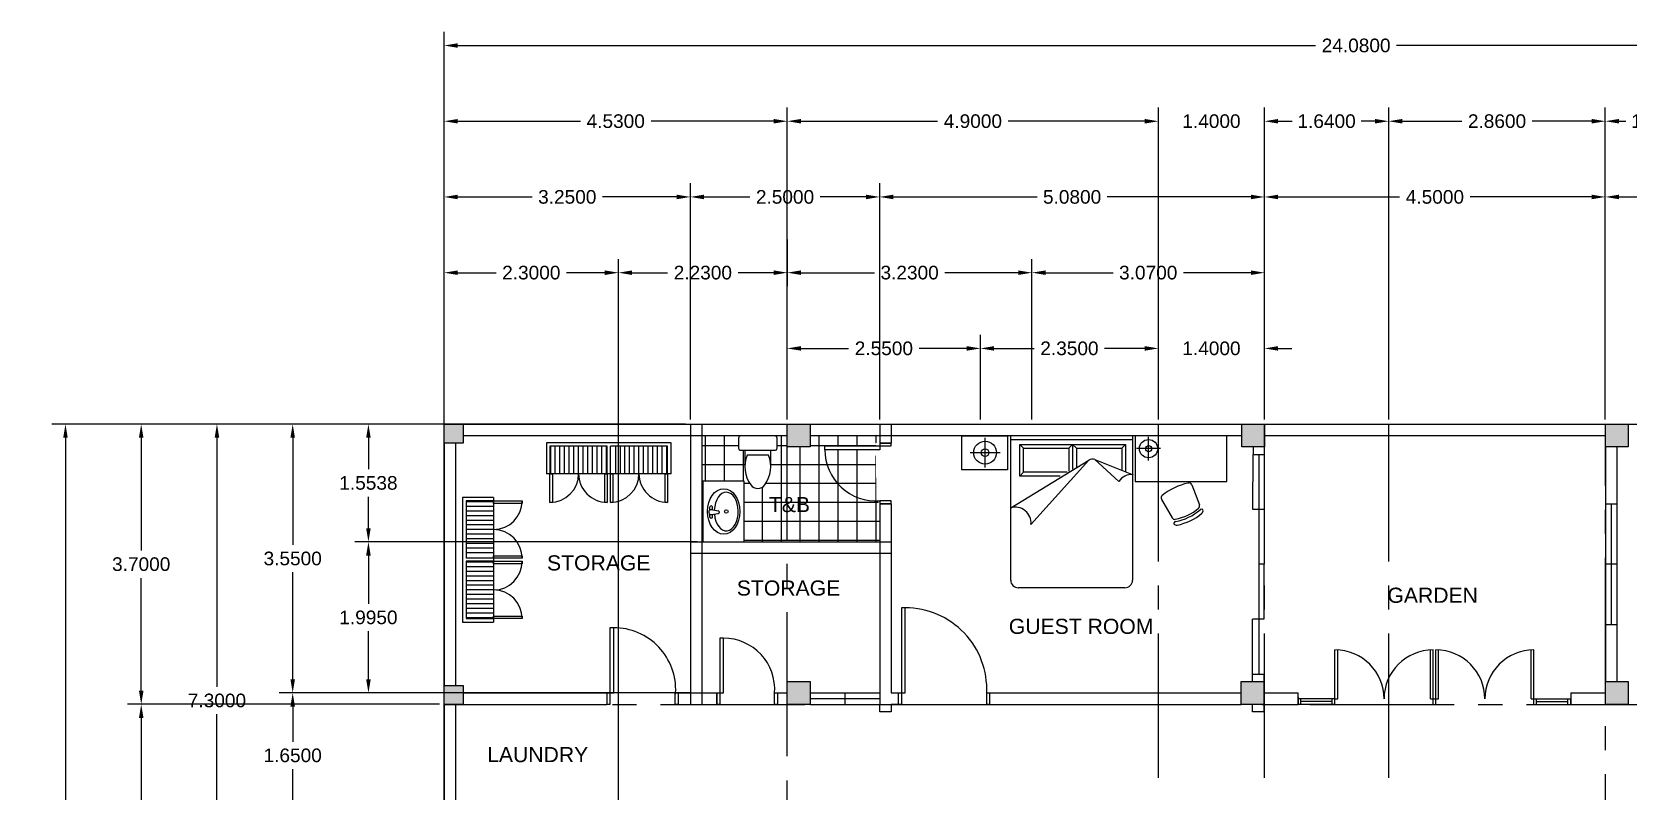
# Model space of a CAD drawing. Header units: inches. Extents: x 994 to 6777, y -637 to 5407.
# Drawn here: x 6705.61 to 6726.68, y -602.29 to -592.27 of the extents above; entities that cross this region are included whole.
import ezdxf

# ---------------------------------------------------------------- set-up
doc = ezdxf.new("R2010")
doc.units = ezdxf.units.IN
doc.header["$MEASUREMENT"] = 0
doc.set_wipeout_variables(frame=1)
doc.linetypes.add('CENTER2', pattern=[28.575, 19.05, -3.175, 3.175, -3.175])
doc.styles.get("Standard").update_dxf_attribs({"font": 'arial.ttf'})
doc.dimstyles.get("Standard").update_dxf_attribs({"dimtxt": 0.18, "dimasz": 0.18, "dimexe": 0.18, "dimexo": 0.0625, "dimgap": 0.09, "dimtad": 0, "dimtih": 1, "dimtoh": 1, "dimdec": 4, "dimzin": 0, "dimdsep": 46, "dimtxsty": 'Standard', "dimcen": 0.09, "dimadec": 0, "dimazin": 0, "dimtfac": 1, "dimtdec": 4, "dimtofl": 0, "dimtmove": 0, "dimatfit": 3, "dimfxl": 1, "dimtolj": 1, "dimtzin": 0, "dimarcsym": 0})

# ---------------------------------------------------------------- blocks, each defined once
blk = doc.blocks.new('*U659')
blk.add_wipeout([(0, 0.2), (0.761, 0.195), (0.934, -0.049), (0, -0.048)])
for points in [[(0.038, 0.15), (0.088, 0.15), (0.088, 0.875), (0.038, 0.875)], [(0, 0.15), (0.038, 0.15), (0.038, 0), (0, 0)], [(0.762, 0.15), (0.8, 0.15), (0.8, 0), (0.762, 0)]]:
    blk.add_lwpolyline(points, close=True)
blk = doc.blocks.new('*U663')
blk.add_wipeout([(0, 0.2), (-0.761, 0.195), (-0.934, -0.049), (0, -0.048)])
for points in [[(-0.038, 0.15), (-0.088, 0.15), (-0.088, 0.875), (-0.038, 0.875)], [(-0.762, 0.15), (-0.8, 0.15), (-0.8, 0), (-0.762, 0)], [(0, 0.15), (-0.038, 0.15), (-0.038, 0), (0, 0)]]:
    blk.add_lwpolyline(points, close=True)
blk = doc.blocks.new('*U658')
blk.add_wipeout([(0, 0.2), (0.899, 0.195), (0.934, -0.049), (0, -0.048)])
for points in [[(0.038, 0.15), (0.088, 0.15), (0.088, 1.012), (0.038, 1.012)], [(0, 0.15), (0.038, 0.15), (0.038, 0), (0, 0)], [(0.9, 0.15), (0.938, 0.15), (0.938, 0), (0.9, 0)]]:
    blk.add_lwpolyline(points, close=True)
blk = doc.blocks.new('*U662')
blk.add_wipeout([(0, 0.2), (1.161, 0.195), (0.934, -0.049), (0, -0.048)])
for points in [[(0.038, 0.15), (0.088, 0.15), (0.088, 1.275), (0.038, 1.275)], [(0, 0.15), (0.038, 0.15), (0.038, 0), (0, 0)], [(1.162, 0.15), (1.2, 0.15), (1.2, 0), (1.162, 0)]]:
    blk.add_lwpolyline(points, close=True)
blk = doc.blocks.new('cupboard019')
for p, q in [((18427, 12695), (17829, 12695)), ((17829, 12695), (17829, 10287)), ((18427, 12695), (18427, 10287)), ((18427, 12627), (17898, 12627)), ((17898, 12627), (17898, 11521)), ((18427, 12611), (17898, 12611)), ((18427, 12521), (17898, 12521)), ((18427, 12432), (17898, 12432)), ((18427, 12342), (17898, 12342)), ((18427, 12627), (18980, 12627)), ((18427, 12579), (18427, 12627)), ((18980, 12579), (18427, 12579)), ((18980, 12627), (18980, 12579)), ((18427, 12252), (17898, 12252)), ((18427, 12163), (17898, 12163)), ((18427, 12073), (17898, 12073)), ((18427, 11983), (17898, 11983)), ((18427, 11894), (17898, 11894)), ((18427, 11804), (17898, 11804)), ((18427, 11714), (17898, 11714)), ((18427, 11625), (17898, 11625)), ((18427, 11521), (17898, 11521)), ((18427, 11461), (17898, 11461)), ((17898, 11461), (17898, 10355)), ((18427, 11445), (17898, 11445)), ((18427, 11569), (18980, 11569)), ((18427, 11521), (18427, 11569)), ((18980, 11521), (18427, 11521)), ((18427, 11461), (18980, 11461)), ((18427, 11413), (18427, 11461)), ((18980, 11413), (18427, 11413)), ((18980, 11569), (18980, 11521)), ((18980, 11461), (18980, 11413)), ((18427, 11356), (17898, 11356)), ((18427, 11266), (17898, 11266)), ((18427, 11176), (17898, 11176)), ((18427, 11087), (17898, 11087)), ((18427, 10997), (17898, 10997)), ((18427, 10907), (17898, 10907)), ((18427, 10818), (17898, 10818)), ((18427, 10728), (17898, 10728)), ((18427, 10638), (17898, 10638)), ((18427, 10549), (17898, 10549)), ((17829, 10287), (18427, 10287)), ((18427, 10459), (17898, 10459)), ((18427, 10369), (17898, 10369)), ((17898, 10355), (18427, 10355)), ((18427, 10403), (18980, 10403)), ((18427, 10355), (18427, 10403)), ((18980, 10355), (18427, 10355)), ((18980, 10403), (18980, 10355))]:
    blk.add_line(p, q)
for centre, start, end in [((18427, 12627), 270, 0), ((18427, 11521), 0, 90), ((18427, 11461), 270, 0), ((18427, 10355), 0, 90)]:
    blk.add_arc(centre, 553, start, end)
blk = doc.blocks.new('*U664')
for p, q in [((-475, 117), (-475, 313)), ((-135, 117), (-135, 313)), ((-445, 178), (-165, 178))]:
    blk.add_line(p, q)
blk.add_lwpolyline([(-525, 117), (-85, 117, -0.198912), (-64, 109, -0.198912), (-55, 87), (-55, -53, -0.198912), (-64, -74, -0.198912), (-85, -83), (-525, -83, -0.198912), (-546, -74, -0.198912), (-555, -53), (-555, 87, -0.198912), (-546, 109, -0.198912)], format="xyb", close=True)
for centre, radius, start, end in [((-78, 330), 398, 143.3619, 202.5495), ((-305, 507), 110, 33.4509, 146.5491), ((-532, 330), 398, 337.4505, 36.6381)]:
    blk.add_arc(centre, radius, start, end)
blk = doc.blocks.new('洗面盆')
for p, q in [((-69, 219), (-32, 219)), ((18, 219), (54, 219)), ((-69, 180), (-36, 180)), ((-39, 199), (-25, 106)), ((25, 199), (11, 109)), ((22, 180), (54, 180))]:
    blk.add_line(p, q)
blk.add_circle((0, 0), 23.2)
for centre, radius, start, end in [((-69, 200), 19.5, 90, 270), ((-7, 199), 32.1, 342.1454, 197.5932), ((54, 200), 19.5, 270, 90), ((-7, 109), 17.8, 188.7966, 0)]:
    blk.add_arc(centre, radius, start, end)
blk.add_ellipse((1, 34), major_axis=(-300, 0), ratio=0.715134)
blk.add_ellipse((0, 0), major_axis=(-255, 0), ratio=0.622378, start_param=4.841075, end_param=10.922958)
blk = doc.blocks.new('洗面台')
blk.add_line((-400, -20), (400, -20))
blk.add_lwpolyline([(-400, -560), (400, -560), (400, 0), (-400, 0)], close=True)
blk.add_blockref('洗面盆', (0, -324))
blk = doc.blocks.new('A$C2B3A1B64')
for p, q in [((675, 1), (675, 1000)), ((725, 100), (725, 999)), ((2425, 100), (2425, 999)), ((2475, 1), (2475, 1000)), ((2525, 1), (2525, 1000)), ((2575, 100), (2575, 999)), ((4275, 100), (4275, 999)), ((4325, 1), (4325, 1000)), ((0, 0), (0, 100)), ((675, 100), (0, 100)), ((674, 0), (0, 0)), ((50, 0), (50, 100)), ((625, 50), (50, 50)), ((625, 0), (625, 100)), ((675, 100), (725, 100)), ((2425, 100), (2475, 100)), ((2475, 100), (2525, 100)), ((2476, 0), (2524, 0)), ((2525, 100), (2575, 100)), ((4275, 100), (4325, 100)), ((4325, 100), (5000, 100)), ((4326, 0), (5000, 0)), ((4375, 0), (4375, 100)), ((4375, 50), (4950, 50)), ((4950, 0), (4950, 100)), ((5000, 0), (5000, 100))]:
    blk.add_line(p, q)
for centre, radius, start, end in [((675, 100), 900, 0, 90), ((2475, 100), 900, 90, 180), ((2525, 100), 900, 0, 90), ((4325, 100), 900, 90, 180), ((674, 1), 0.9, 270, 0), ((2476, 1), 0.9, 180, 270), ((2524, 1), 0.9, 270, 0), ((4326, 1), 0.9, 180, 270)]:
    blk.add_arc(centre, radius, start, end)
blk = doc.blocks.new('A$C44EF7260')
for p, q in [((0, 1.998), (0.6, 1.998)), ((0, 1.548), (0, 1.998)), ((0.304, 1.579), (0.304, 1.971)), ((0.6, 1.998), (0.6, 1.548)), ((0.64, 2), (2.24, 2)), ((0.64, 0.1), (0.64, 2)), ((0.64, 1.95), (2.24, 1.95)), ((2.24, 2), (2.24, 0.1)), ((3.476, 1.998), (2.276, 1.998)), ((2.276, 1.998), (2.276, 1.398)), ((2.45, 1.671), (2.45, 1.985)), ((3.476, 1.398), (3.476, 1.998)), ((0.106, 1.775), (0.503, 1.775)), ((0.759, 1.884), (2.147, 1.884)), ((0.759, 1.884), (0.809, 1.834)), ((0.759, 1.467), (0.759, 1.884)), ((0.809, 1.834), (1.403, 1.834)), ((0.809, 1.517), (0.809, 1.834)), ((1.403, 1.834), (1.453, 1.884)), ((1.403, 1.834), (1.403, 1.53)), ((1.453, 1.884), (1.503, 1.834)), ((1.453, 1.884), (1.453, 1.558)), ((1.503, 1.834), (1.503, 1.586)), ((1.503, 1.834), (2.097, 1.834)), ((1.746, 1.684), (2.246, 1.486)), ((1.746, 1.684), (2.06, 1.397)), ((2.097, 1.834), (2.147, 1.884)), ((2.097, 1.834), (2.097, 1.535)), ((2.147, 1.884), (2.147, 1.519)), ((2.609, 1.828), (2.291, 1.828)), ((0.6, 1.548), (0, 1.548)), ((0.64, 1.05), (1.666, 1.676)), ((0.809, 1.517), (0.759, 1.467)), ((1.29, 1.467), (0.759, 1.467)), ((1.38, 1.517), (0.809, 1.517)), ((0.906, 0.833), (1.666, 1.676)), ((2.276, 1.398), (3.476, 1.398)), ((3.017, 1.352), (3.118, 1.091)), ((2.619, 1.162), (2.759, 0.919)), ((0.907, 0.845), (0.919, 0.845)), ((2.14, 0), (0.74, 0))]:
    blk.add_line(p, q)
for centre, radius in [((0.304, 1.775), 0.15), ((2.45, 1.828), 0.12), ((0.304, 1.775), 0.05), ((2.45, 1.828), 0.04)]:
    blk.add_circle(centre, radius)
for centre, radius, start, end in [((1.715, 1.589), 0.1, 71.7215, 119.0799), ((2.226, 1.289), 0.198, 84.1725, 146.9889), ((3.157, 0.547), 0.85, 102.6739, 128.3957), ((2.979, 1.337), 0.04, 21.3259, 102.6739), ((0.7, 0.852), 0.207, 354.6422, 106.9775), ((2.654, 1.182), 0.04, 128.3957, 209.9042), ((3.081, 1.077), 0.04, 310.4324, 21.3259), ((2.794, 0.939), 0.04, 209.9042, 280.7977), ((2.792, 0.847), 0.01, 161.0215, 210.5365), ((2.811, 0.841), 0.03, 100.6958, 161.0215), ((2.818, 0.862), 0.04, 210.5365, 281.5789), ((2.677, 1.551), 0.663, 280.7977, 310.4324), ((2.677, 1.551), 0.693, 280.6958, 310.5343), ((2.677, 1.551), 0.743, 281.5789, 309.6512), ((3.147, 1.002), 0.03, 70.2086, 130.5343), ((3.126, 1.01), 0.04, 309.6512, 20.6936), ((3.154, 1.02), 0.01, 20.6936, 70.2086), ((0.74, 0.1), 0.1, 180, 270), ((2.14, 0.1), 0.1, 270, 0)]:
    blk.add_arc(centre, radius, start, end)
blk = doc.blocks.new('*D679')
at = {"color": 0, "lineweight": -2, "transparency": 16777216}
for p, q in [((6714.241, -597.445), (6709.873, -597.445)), ((6710.053, -597.625), (6710.053, -598.04)), ((6710.053, -598.819), (6710.053, -598.404)), ((6714.391, -598.999), (6709.873, -598.999))]:
    blk.add_line(p, q, dxfattribs=at)
at = {"color": 0, "transparency": 16777216}
for points in [[(6710.023, -597.625), (6710.083, -597.625), (6710.053, -597.445)], [(6710.023, -598.819), (6710.083, -598.819), (6710.053, -598.999)]]:
    blk.add_solid(points, dxfattribs=at)
at = {"layer": 'Defpoints', "color": 0, "transparency": 16777216}
for p in [(6710.053, -597.445), (6714.303, -597.445), (6714.453, -598.999)]:
    blk.add_point(p, dxfattribs=at)
at = {"color": 0, "transparency": 16777216, "insert": (6710.053, -598.222), "char_height": 0.18, "attachment_point": 5}
blk.add_mtext('\\A1;1.5538', dxfattribs=at)
blk = doc.blocks.new('*D680')
at = {"color": 0, "lineweight": -2, "transparency": 16777216}
for p, q in [((6714.391, -599), (6709.873, -599)), ((6710.053, -599.18), (6710.053, -599.816)), ((6710.053, -600.815), (6710.053, -600.18)), ((6714.241, -600.995), (6709.873, -600.995))]:
    blk.add_line(p, q, dxfattribs=at)
at = {"color": 0, "transparency": 16777216}
for points in [[(6710.023, -599.18), (6710.083, -599.18), (6710.053, -599)], [(6710.023, -600.815), (6710.083, -600.815), (6710.053, -600.995)]]:
    blk.add_solid(points, dxfattribs=at)
at = {"layer": 'Defpoints', "color": 0, "transparency": 16777216}
for p in [(6710.053, -599), (6714.453, -599), (6714.303, -600.995)]:
    blk.add_point(p, dxfattribs=at)
at = {"color": 0, "transparency": 16777216, "insert": (6710.053, -599.998), "char_height": 0.18, "attachment_point": 5}
blk.add_mtext('\\A1;1.9950', dxfattribs=at)
blk = doc.blocks.new('*D681')
at = {"color": 0, "lineweight": -2, "transparency": 16777216}
for p, q in [((6711.241, -597.445), (6708.873, -597.445)), ((6709.053, -597.625), (6709.053, -599.038)), ((6709.053, -600.815), (6709.053, -599.402)), ((6711.241, -600.995), (6708.873, -600.995))]:
    blk.add_line(p, q, dxfattribs=at)
at = {"color": 0, "transparency": 16777216}
for points in [[(6709.023, -597.625), (6709.083, -597.625), (6709.053, -597.445)], [(6709.023, -600.815), (6709.083, -600.815), (6709.053, -600.995)]]:
    blk.add_solid(points, dxfattribs=at)
at = {"layer": 'Defpoints', "color": 0, "transparency": 16777216}
for p in [(6709.053, -597.445), (6711.303, -597.445), (6711.303, -600.995)]:
    blk.add_point(p, dxfattribs=at)
at = {"color": 0, "transparency": 16777216, "insert": (6709.053, -599.22), "char_height": 0.18, "attachment_point": 5}
blk.add_mtext('\\A1;3.5500', dxfattribs=at)
blk = doc.blocks.new('*D682')
at = {"color": 0, "lineweight": -2, "transparency": 16777216}
for p, q in [((6711.141, -600.995), (6708.873, -600.995)), ((6709.053, -601.175), (6709.053, -601.639)), ((6709.053, -602.465), (6709.053, -602.002)), ((6711.141, -602.645), (6708.873, -602.645))]:
    blk.add_line(p, q, dxfattribs=at)
at = {"color": 0, "transparency": 16777216}
for points in [[(6709.023, -601.175), (6709.083, -601.175), (6709.053, -600.995)], [(6709.023, -602.465), (6709.083, -602.465), (6709.053, -602.645)]]:
    blk.add_solid(points, dxfattribs=at)
at = {"layer": 'Defpoints', "color": 0, "transparency": 16777216}
for p in [(6709.053, -600.995), (6711.203, -600.995), (6711.203, -602.645)]:
    blk.add_point(p, dxfattribs=at)
at = {"color": 0, "transparency": 16777216, "insert": (6709.053, -601.82), "char_height": 0.18, "attachment_point": 5}
blk.add_mtext('\\A1;1.6500', dxfattribs=at)
blk = doc.blocks.new('*D687')
at = {"color": 0, "lineweight": -2, "transparency": 16777216}
for p, q in [((6710.991, -597.445), (6707.873, -597.445)), ((6708.053, -597.625), (6708.053, -600.913)), ((6708.053, -604.565), (6708.053, -601.277)), ((6710.991, -604.745), (6707.873, -604.745))]:
    blk.add_line(p, q, dxfattribs=at)
at = {"color": 0, "transparency": 16777216}
for points in [[(6708.023, -597.625), (6708.083, -597.625), (6708.053, -597.445)], [(6708.023, -604.565), (6708.083, -604.565), (6708.053, -604.745)]]:
    blk.add_solid(points, dxfattribs=at)
at = {"layer": 'Defpoints', "color": 0, "transparency": 16777216}
for p in [(6708.053, -597.445), (6711.053, -597.445), (6711.053, -604.745)]:
    blk.add_point(p, dxfattribs=at)
at = {"color": 0, "transparency": 16777216, "insert": (6708.053, -601.095), "char_height": 0.18, "attachment_point": 5}
blk.add_mtext('\\A1;7.3000', dxfattribs=at)
blk = doc.blocks.new('*D689')
at = {"color": 0, "lineweight": -2, "transparency": 16777216}
for p, q in [((6710.991, -597.445), (6706.873, -597.445)), ((6707.053, -597.625), (6707.053, -599.113)), ((6707.053, -600.965), (6707.053, -599.477)), ((6710.991, -601.145), (6706.873, -601.145))]:
    blk.add_line(p, q, dxfattribs=at)
at = {"color": 0, "transparency": 16777216}
for points in [[(6707.023, -597.625), (6707.083, -597.625), (6707.053, -597.445)], [(6707.023, -600.965), (6707.083, -600.965), (6707.053, -601.145)]]:
    blk.add_solid(points, dxfattribs=at)
at = {"layer": 'Defpoints', "color": 0, "transparency": 16777216}
for p in [(6711.053, -597.445), (6707.053, -601.145), (6711.053, -601.145)]:
    blk.add_point(p, dxfattribs=at)
at = {"color": 0, "transparency": 16777216, "insert": (6707.053, -599.295), "char_height": 0.18, "attachment_point": 5}
blk.add_mtext('\\A1;3.7000', dxfattribs=at)
blk = doc.blocks.new('*D690')
at = {"color": 0, "lineweight": -2, "transparency": 16777216}
for p, q in [((6710.991, -601.145), (6706.873, -601.145)), ((6707.053, -601.325), (6707.053, -602.688)), ((6707.053, -604.415), (6707.053, -603.052)), ((6710.991, -604.595), (6706.873, -604.595))]:
    blk.add_line(p, q, dxfattribs=at)
at = {"color": 0, "transparency": 16777216}
for points in [[(6707.023, -601.325), (6707.083, -601.325), (6707.053, -601.145)], [(6707.023, -604.415), (6707.083, -604.415), (6707.053, -604.595)]]:
    blk.add_solid(points, dxfattribs=at)
at = {"layer": 'Defpoints', "color": 0, "transparency": 16777216}
for p in [(6707.053, -601.145), (6711.053, -601.145), (6711.053, -604.595)]:
    blk.add_point(p, dxfattribs=at)
at = {"color": 0, "transparency": 16777216, "insert": (6707.053, -602.87), "char_height": 0.18, "attachment_point": 5}
blk.add_mtext('\\A1;3.4500', dxfattribs=at)
blk = doc.blocks.new('*D694')
at = {"color": 0, "lineweight": -2, "transparency": 16777216}
for p, q in [((6710.991, -597.445), (6705.873, -597.445)), ((6706.053, -597.625), (6706.053, -604.814)), ((6706.053, -612.365), (6706.053, -605.177)), ((6710.991, -612.545), (6705.873, -612.545))]:
    blk.add_line(p, q, dxfattribs=at)
at = {"color": 0, "transparency": 16777216}
for points in [[(6706.023, -597.625), (6706.083, -597.625), (6706.053, -597.445)], [(6706.023, -612.365), (6706.083, -612.365), (6706.053, -612.545)]]:
    blk.add_solid(points, dxfattribs=at)
at = {"layer": 'Defpoints', "color": 0, "transparency": 16777216}
for p in [(6711.053, -597.445), (6706.053, -612.545), (6711.053, -612.545)]:
    blk.add_point(p, dxfattribs=at)
at = {"color": 0, "transparency": 16777216, "insert": (6706.053, -604.995), "char_height": 0.18, "attachment_point": 5}
blk.add_mtext('\\A1;15.1000', dxfattribs=at)
blk = doc.blocks.new('*D695')
at = {"color": 0, "lineweight": -2, "transparency": 16777216}
for p, q in [((6711.053, -602.583), (6711.053, -595.265)), ((6713.353, -602.583), (6713.353, -595.265)), ((6711.233, -595.445), (6711.738, -595.445)), ((6713.173, -595.445), (6712.668, -595.445))]:
    blk.add_line(p, q, dxfattribs=at)
at = {"color": 0, "transparency": 16777216}
for points in [[(6711.233, -595.415), (6711.233, -595.475), (6711.053, -595.445)], [(6713.173, -595.415), (6713.173, -595.475), (6713.353, -595.445)]]:
    blk.add_solid(points, dxfattribs=at)
at = {"layer": 'Defpoints', "color": 0, "transparency": 16777216}
for p in [(6713.353, -595.445), (6711.053, -602.645), (6713.353, -602.645)]:
    blk.add_point(p, dxfattribs=at)
at = {"color": 0, "transparency": 16777216, "insert": (6712.203, -595.445), "char_height": 0.18, "attachment_point": 5}
blk.add_mtext('\\A1;2.3000', dxfattribs=at)
blk = doc.blocks.new('*D696')
at = {"color": 0, "lineweight": -2, "transparency": 16777216}
for p, q in [((6715.583, -595.008), (6715.583, -595.625)), ((6713.353, -595.383), (6713.353, -595.265)), ((6713.533, -595.445), (6714.003, -595.445)), ((6715.403, -595.445), (6714.933, -595.445))]:
    blk.add_line(p, q, dxfattribs=at)
at = {"color": 0, "transparency": 16777216}
for points in [[(6713.533, -595.415), (6713.533, -595.475), (6713.353, -595.445)], [(6715.403, -595.415), (6715.403, -595.475), (6715.583, -595.445)]]:
    blk.add_solid(points, dxfattribs=at)
at = {"layer": 'Defpoints', "color": 0, "transparency": 16777216}
for p in [(6715.583, -594.945), (6713.353, -595.445), (6715.583, -595.445)]:
    blk.add_point(p, dxfattribs=at)
at = {"color": 0, "transparency": 16777216, "insert": (6714.468, -595.445), "char_height": 0.18, "attachment_point": 5}
blk.add_mtext('\\A1;2.2300', dxfattribs=at)
blk = doc.blocks.new('*D697')
at = {"color": 0, "lineweight": -2, "transparency": 16777216}
for p, q in [((6715.583, -597.383), (6715.583, -596.265)), ((6718.133, -597.383), (6718.133, -596.265)), ((6715.763, -596.445), (6716.393, -596.445)), ((6717.953, -596.445), (6717.323, -596.445))]:
    blk.add_line(p, q, dxfattribs=at)
at = {"color": 0, "transparency": 16777216}
for points in [[(6715.763, -596.415), (6715.763, -596.475), (6715.583, -596.445)], [(6717.953, -596.415), (6717.953, -596.475), (6718.133, -596.445)]]:
    blk.add_solid(points, dxfattribs=at)
at = {"layer": 'Defpoints', "color": 0, "transparency": 16777216}
for p in [(6718.133, -596.445), (6715.583, -597.445), (6718.133, -597.445)]:
    blk.add_point(p, dxfattribs=at)
at = {"color": 0, "transparency": 16777216, "insert": (6716.858, -596.445), "char_height": 0.18, "attachment_point": 5}
blk.add_mtext('\\A1;2.5500', dxfattribs=at)
blk = doc.blocks.new('*D698')
at = {"color": 0, "lineweight": -2, "transparency": 16777216}
for p, q in [((6718.133, -596.383), (6718.133, -596.265)), ((6720.483, -596.383), (6720.483, -596.265)), ((6718.313, -596.445), (6718.843, -596.445)), ((6720.303, -596.445), (6719.773, -596.445))]:
    blk.add_line(p, q, dxfattribs=at)
at = {"color": 0, "transparency": 16777216}
for points in [[(6718.313, -596.415), (6718.313, -596.475), (6718.133, -596.445)], [(6720.303, -596.415), (6720.303, -596.475), (6720.483, -596.445)]]:
    blk.add_solid(points, dxfattribs=at)
at = {"layer": 'Defpoints', "color": 0, "transparency": 16777216}
for p in [(6718.133, -596.445), (6720.483, -596.445), (6720.483, -596.445)]:
    blk.add_point(p, dxfattribs=at)
at = {"color": 0, "transparency": 16777216, "insert": (6719.308, -596.445), "char_height": 0.18, "attachment_point": 5}
blk.add_mtext('\\A1;2.3500', dxfattribs=at)
blk = doc.blocks.new('*D699')
at = {"color": 0, "lineweight": -2, "transparency": 16777216}
for p, q in [((6720.483, -596.383), (6720.483, -596.265)), ((6721.883, -596.383), (6721.883, -596.265)), ((6720.303, -596.445), (6720.123, -596.445)), ((6722.063, -596.445), (6722.243, -596.445))]:
    blk.add_line(p, q, dxfattribs=at)
at = {"color": 0, "transparency": 16777216}
for points in [[(6720.303, -596.415), (6720.303, -596.475), (6720.483, -596.445)], [(6722.063, -596.415), (6722.063, -596.475), (6721.883, -596.445)]]:
    blk.add_solid(points, dxfattribs=at)
at = {"layer": 'Defpoints', "color": 0, "transparency": 16777216}
for p in [(6720.483, -596.445), (6721.883, -596.445), (6721.883, -596.445)]:
    blk.add_point(p, dxfattribs=at)
at = {"color": 0, "transparency": 16777216, "insert": (6721.183, -596.445), "char_height": 0.18, "attachment_point": 5}
blk.add_mtext('\\A1;1.4000', dxfattribs=at)
blk = doc.blocks.new('*D700')
at = {"color": 0, "lineweight": -2, "transparency": 16777216}
for p, q in [((6711.053, -597.383), (6711.053, -594.265)), ((6711.233, -594.445), (6712.215, -594.445)), ((6714.123, -594.445), (6713.142, -594.445)), ((6714.303, -597.383), (6714.303, -594.265))]:
    blk.add_line(p, q, dxfattribs=at)
at = {"color": 0, "transparency": 16777216}
for points in [[(6711.233, -594.415), (6711.233, -594.475), (6711.053, -594.445)], [(6714.123, -594.415), (6714.123, -594.475), (6714.303, -594.445)]]:
    blk.add_solid(points, dxfattribs=at)
at = {"layer": 'Defpoints', "color": 0, "transparency": 16777216}
for p in [(6714.303, -594.445), (6711.053, -597.445), (6714.303, -597.445)]:
    blk.add_point(p, dxfattribs=at)
at = {"color": 0, "transparency": 16777216, "insert": (6712.678, -594.445), "char_height": 0.18, "attachment_point": 5}
blk.add_mtext('\\A1;3.2500', dxfattribs=at)
blk = doc.blocks.new('*D701')
at = {"color": 0, "lineweight": -2, "transparency": 16777216}
for p, q in [((6714.303, -597.383), (6714.303, -594.265)), ((6714.483, -594.445), (6715.088, -594.445)), ((6716.623, -594.445), (6716.018, -594.445)), ((6716.803, -597.383), (6716.803, -594.265))]:
    blk.add_line(p, q, dxfattribs=at)
at = {"color": 0, "transparency": 16777216}
for points in [[(6714.483, -594.415), (6714.483, -594.475), (6714.303, -594.445)], [(6716.623, -594.415), (6716.623, -594.475), (6716.803, -594.445)]]:
    blk.add_solid(points, dxfattribs=at)
at = {"layer": 'Defpoints', "color": 0, "transparency": 16777216}
for p in [(6716.803, -594.445), (6714.303, -597.445), (6716.803, -597.445)]:
    blk.add_point(p, dxfattribs=at)
at = {"color": 0, "transparency": 16777216, "insert": (6715.553, -594.445), "char_height": 0.18, "attachment_point": 5}
blk.add_mtext('\\A1;2.5000', dxfattribs=at)
blk = doc.blocks.new('*D702')
at = {"color": 0, "lineweight": -2, "transparency": 16777216}
for p, q in [((6716.803, -597.383), (6716.803, -594.265)), ((6716.983, -594.445), (6718.88, -594.445)), ((6721.703, -594.445), (6719.807, -594.445)), ((6721.883, -597.383), (6721.883, -594.265))]:
    blk.add_line(p, q, dxfattribs=at)
at = {"color": 0, "transparency": 16777216}
for points in [[(6716.983, -594.415), (6716.983, -594.475), (6716.803, -594.445)], [(6721.703, -594.415), (6721.703, -594.475), (6721.883, -594.445)]]:
    blk.add_solid(points, dxfattribs=at)
at = {"layer": 'Defpoints', "color": 0, "transparency": 16777216}
for p in [(6721.883, -594.445), (6716.803, -597.445), (6721.883, -597.445)]:
    blk.add_point(p, dxfattribs=at)
at = {"color": 0, "transparency": 16777216, "insert": (6719.343, -594.445), "char_height": 0.18, "attachment_point": 5}
blk.add_mtext('\\A1;5.0800', dxfattribs=at)
blk = doc.blocks.new('*D703')
at = {"color": 0, "lineweight": -2, "transparency": 16777216}
for p, q in [((6721.883, -597.383), (6721.883, -594.265)), ((6722.063, -594.445), (6723.666, -594.445)), ((6726.203, -594.445), (6724.6, -594.445)), ((6726.383, -597.383), (6726.383, -594.265))]:
    blk.add_line(p, q, dxfattribs=at)
at = {"color": 0, "transparency": 16777216}
for points in [[(6722.063, -594.415), (6722.063, -594.475), (6721.883, -594.445)], [(6726.203, -594.415), (6726.203, -594.475), (6726.383, -594.445)]]:
    blk.add_solid(points, dxfattribs=at)
at = {"layer": 'Defpoints', "color": 0, "transparency": 16777216}
for p in [(6726.383, -594.445), (6721.883, -597.445), (6726.383, -597.445)]:
    blk.add_point(p, dxfattribs=at)
at = {"color": 0, "transparency": 16777216, "insert": (6724.133, -594.445), "char_height": 0.18, "attachment_point": 5}
blk.add_mtext('\\A1;4.5000', dxfattribs=at)
blk = doc.blocks.new('*D704')
at = {"color": 0, "lineweight": -2, "transparency": 16777216}
for p, q in [((6726.383, -597.383), (6726.383, -594.265)), ((6726.563, -594.445), (6728.216, -594.445)), ((6730.803, -594.445), (6729.15, -594.445)), ((6730.983, -597.383), (6730.983, -594.265))]:
    blk.add_line(p, q, dxfattribs=at)
at = {"color": 0, "transparency": 16777216}
for points in [[(6726.563, -594.415), (6726.563, -594.475), (6726.383, -594.445)], [(6730.803, -594.415), (6730.803, -594.475), (6730.983, -594.445)]]:
    blk.add_solid(points, dxfattribs=at)
at = {"layer": 'Defpoints', "color": 0, "transparency": 16777216}
for p in [(6730.983, -594.445), (6726.383, -597.445), (6730.983, -597.445)]:
    blk.add_point(p, dxfattribs=at)
at = {"color": 0, "transparency": 16777216, "insert": (6728.683, -594.445), "char_height": 0.18, "attachment_point": 5}
blk.add_mtext('\\A1;4.6000', dxfattribs=at)
blk = doc.blocks.new('*D706')
at = {"color": 0, "lineweight": -2, "transparency": 16777216}
for p, q in [((6711.053, -597.383), (6711.053, -593.265)), ((6715.583, -597.383), (6715.583, -593.265)), ((6711.233, -593.445), (6712.851, -593.445)), ((6715.403, -593.445), (6713.785, -593.445))]:
    blk.add_line(p, q, dxfattribs=at)
at = {"color": 0, "transparency": 16777216}
for points in [[(6711.233, -593.415), (6711.233, -593.475), (6711.053, -593.445)], [(6715.403, -593.415), (6715.403, -593.475), (6715.583, -593.445)]]:
    blk.add_solid(points, dxfattribs=at)
at = {"layer": 'Defpoints', "color": 0, "transparency": 16777216}
for p in [(6715.583, -593.445), (6711.053, -597.445), (6715.583, -597.445)]:
    blk.add_point(p, dxfattribs=at)
at = {"color": 0, "transparency": 16777216, "insert": (6713.318, -593.445), "char_height": 0.18, "attachment_point": 5}
blk.add_mtext('\\A1;4.5300', dxfattribs=at)
blk = doc.blocks.new('*D707')
at = {"color": 0, "lineweight": -2, "transparency": 16777216}
for p, q in [((6715.583, -597.383), (6715.583, -593.265)), ((6720.483, -597.383), (6720.483, -593.265)), ((6715.763, -593.445), (6717.566, -593.445)), ((6720.303, -593.445), (6718.5, -593.445))]:
    blk.add_line(p, q, dxfattribs=at)
at = {"color": 0, "transparency": 16777216}
for points in [[(6715.763, -593.415), (6715.763, -593.475), (6715.583, -593.445)], [(6720.303, -593.415), (6720.303, -593.475), (6720.483, -593.445)]]:
    blk.add_solid(points, dxfattribs=at)
at = {"layer": 'Defpoints', "color": 0, "transparency": 16777216}
for p in [(6720.483, -593.445), (6715.583, -597.445), (6720.483, -597.445)]:
    blk.add_point(p, dxfattribs=at)
at = {"color": 0, "transparency": 16777216, "insert": (6718.033, -593.445), "char_height": 0.18, "attachment_point": 5}
blk.add_mtext('\\A1;4.9000', dxfattribs=at)
blk = doc.blocks.new('*D708')
at = {"color": 0, "lineweight": -2, "transparency": 16777216}
for p, q in [((6720.483, -597.383), (6720.483, -593.265)), ((6721.883, -597.383), (6721.883, -593.265)), ((6720.303, -593.445), (6720.123, -593.445)), ((6722.063, -593.445), (6722.243, -593.445))]:
    blk.add_line(p, q, dxfattribs=at)
at = {"color": 0, "transparency": 16777216}
for points in [[(6720.303, -593.415), (6720.303, -593.475), (6720.483, -593.445)], [(6722.063, -593.415), (6722.063, -593.475), (6721.883, -593.445)]]:
    blk.add_solid(points, dxfattribs=at)
at = {"layer": 'Defpoints', "color": 0, "transparency": 16777216}
for p in [(6721.883, -593.445), (6720.483, -597.445), (6721.883, -597.445)]:
    blk.add_point(p, dxfattribs=at)
at = {"color": 0, "transparency": 16777216, "insert": (6721.183, -593.445), "char_height": 0.18, "attachment_point": 5}
blk.add_mtext('\\A1;1.4000', dxfattribs=at)
blk = doc.blocks.new('*D709')
at = {"color": 0, "lineweight": -2, "transparency": 16777216}
for p, q in [((6721.883, -597.383), (6721.883, -593.265)), ((6723.523, -597.383), (6723.523, -593.265)), ((6722.063, -593.445), (6722.248, -593.445)), ((6723.343, -593.445), (6723.158, -593.445))]:
    blk.add_line(p, q, dxfattribs=at)
at = {"color": 0, "transparency": 16777216}
for points in [[(6722.063, -593.415), (6722.063, -593.475), (6721.883, -593.445)], [(6723.343, -593.415), (6723.343, -593.475), (6723.523, -593.445)]]:
    blk.add_solid(points, dxfattribs=at)
at = {"layer": 'Defpoints', "color": 0, "transparency": 16777216}
for p in [(6723.523, -593.445), (6721.883, -597.445), (6723.523, -597.445)]:
    blk.add_point(p, dxfattribs=at)
at = {"color": 0, "transparency": 16777216, "insert": (6722.703, -593.445), "char_height": 0.18, "attachment_point": 5}
blk.add_mtext('\\A1;1.6400', dxfattribs=at)
blk = doc.blocks.new('*D710')
at = {"color": 0, "lineweight": -2, "transparency": 16777216}
for p, q in [((6723.523, -597.383), (6723.523, -593.265)), ((6726.383, -597.383), (6726.383, -593.265)), ((6723.703, -593.445), (6724.488, -593.445)), ((6726.203, -593.445), (6725.418, -593.445))]:
    blk.add_line(p, q, dxfattribs=at)
at = {"color": 0, "transparency": 16777216}
for points in [[(6723.703, -593.415), (6723.703, -593.475), (6723.523, -593.445)], [(6726.203, -593.415), (6726.203, -593.475), (6726.383, -593.445)]]:
    blk.add_solid(points, dxfattribs=at)
at = {"layer": 'Defpoints', "color": 0, "transparency": 16777216}
for p in [(6726.383, -593.445), (6723.523, -597.445), (6726.383, -597.445)]:
    blk.add_point(p, dxfattribs=at)
at = {"color": 0, "transparency": 16777216, "insert": (6724.953, -593.445), "char_height": 0.18, "attachment_point": 5}
blk.add_mtext('\\A1;2.8600', dxfattribs=at)
blk = doc.blocks.new('*D711')
at = {"color": 0, "lineweight": -2, "transparency": 16777216}
for p, q in [((6726.383, -597.383), (6726.383, -593.265)), ((6727.833, -597.383), (6727.833, -593.265)), ((6726.563, -593.445), (6726.653, -593.445)), ((6727.653, -593.445), (6727.563, -593.445))]:
    blk.add_line(p, q, dxfattribs=at)
at = {"color": 0, "transparency": 16777216}
for points in [[(6726.563, -593.415), (6726.563, -593.475), (6726.383, -593.445)], [(6727.653, -593.415), (6727.653, -593.475), (6727.833, -593.445)]]:
    blk.add_solid(points, dxfattribs=at)
at = {"layer": 'Defpoints', "color": 0, "transparency": 16777216}
for p in [(6727.833, -593.445), (6726.383, -597.445), (6727.833, -597.445)]:
    blk.add_point(p, dxfattribs=at)
at = {"color": 0, "transparency": 16777216, "insert": (6727.108, -593.445), "char_height": 0.18, "attachment_point": 5}
blk.add_mtext('\\A1;1.4500', dxfattribs=at)
blk = doc.blocks.new('*D714')
at = {"color": 0, "lineweight": -2, "transparency": 16777216}
for p, q in [((6711.053, -597.383), (6711.053, -592.265)), ((6735.133, -597.383), (6735.133, -592.265)), ((6711.233, -592.445), (6722.558, -592.445)), ((6734.953, -592.445), (6723.628, -592.445))]:
    blk.add_line(p, q, dxfattribs=at)
at = {"color": 0, "transparency": 16777216}
for points in [[(6711.233, -592.415), (6711.233, -592.475), (6711.053, -592.445)], [(6734.953, -592.415), (6734.953, -592.475), (6735.133, -592.445)]]:
    blk.add_solid(points, dxfattribs=at)
at = {"layer": 'Defpoints', "color": 0, "transparency": 16777216}
for p in [(6735.133, -592.445), (6711.053, -597.445), (6735.133, -597.445)]:
    blk.add_point(p, dxfattribs=at)
at = {"color": 0, "transparency": 16777216, "insert": (6723.093, -592.445), "char_height": 0.18, "attachment_point": 5}
blk.add_mtext('\\A1;24.0800', dxfattribs=at)
blk = doc.blocks.new('*D773')
at = {"color": 0, "lineweight": -2, "transparency": 16777216}
for p, q in [((6715.583, -597.383), (6715.583, -595.265)), ((6718.813, -597.383), (6718.813, -595.265)), ((6715.763, -595.445), (6716.735, -595.445)), ((6718.633, -595.445), (6717.662, -595.445))]:
    blk.add_line(p, q, dxfattribs=at)
at = {"color": 0, "transparency": 16777216}
for points in [[(6715.763, -595.415), (6715.763, -595.475), (6715.583, -595.445)], [(6718.633, -595.415), (6718.633, -595.475), (6718.813, -595.445)]]:
    blk.add_solid(points, dxfattribs=at)
at = {"layer": 'Defpoints', "color": 0, "transparency": 16777216}
for p in [(6718.813, -595.445), (6715.583, -597.445), (6718.813, -597.445)]:
    blk.add_point(p, dxfattribs=at)
at = {"color": 0, "transparency": 16777216, "insert": (6717.198, -595.445), "char_height": 0.18, "attachment_point": 5}
blk.add_mtext('\\A1;3.2300', dxfattribs=at)
blk = doc.blocks.new('*D774')
at = {"color": 0, "lineweight": -2, "transparency": 16777216}
for p, q in [((6718.813, -597.383), (6718.813, -595.265)), ((6721.883, -597.383), (6721.883, -595.265)), ((6718.993, -595.445), (6719.885, -595.445)), ((6721.703, -595.445), (6720.812, -595.445))]:
    blk.add_line(p, q, dxfattribs=at)
at = {"color": 0, "transparency": 16777216}
for points in [[(6718.993, -595.415), (6718.993, -595.475), (6718.813, -595.445)], [(6721.703, -595.415), (6721.703, -595.475), (6721.883, -595.445)]]:
    blk.add_solid(points, dxfattribs=at)
at = {"layer": 'Defpoints', "color": 0, "transparency": 16777216}
for p in [(6721.883, -595.445), (6718.813, -597.445), (6721.883, -597.445)]:
    blk.add_point(p, dxfattribs=at)
at = {"color": 0, "transparency": 16777216, "insert": (6720.348, -595.445), "char_height": 0.18, "attachment_point": 5}
blk.add_mtext('\\A1;3.0700', dxfattribs=at)

msp = doc.modelspace()

# ---------------------------------------------------------------- hatches: boundary and pattern name
h = msp.add_hatch()
h.set_pattern_fill('NET', color=256, scale=2)
h.set_pattern_definition([(0, (6689.00436, -625.22683), (0, 0.25), []), (90, (6689.00436, -625.22683), (-0.25, 2e-17), [])])
h.paths.add_polyline_path([(6716.75402, -597.78294), (6716.07828, -597.78294), (6716.07828, -597.73294), (6716.75371, -597.73294), (6716.75348, -597.69544), (6716.80328, -597.69544), (6716.80328, -597.59544), (6715.88328, -597.59544), (6715.88328, -597.74544), (6715.58328, -597.74544), (6715.58328, -597.59544), (6715.41314, -597.59544, -0.19891237), (6715.43436, -597.60422, -0.19891237), (6715.44314, -597.62544), (6715.44314, -597.76544, -0.19891237), (6715.43436, -597.78665, -0.19891237), (6715.41314, -597.79544), (6715.36289, -597.79544), (6715.36289, -597.99064, -0.17264979), (6715.28474, -598.24551, -0.53787217), (6715.10155, -598.24551, -0.17264979), (6715.0234, -597.99064), (6715.0234, -597.79544), (6714.97314, -597.79544, -0.19891237), (6714.95193, -597.78665, -0.19891237), (6714.94314, -597.76544), (6714.94314, -597.62544, -0.19891237), (6714.95193, -597.60422, -0.19891237), (6714.97314, -597.59544), (6714.45328, -597.59544), (6714.45328, -598.19931), (6715.01322, -598.19931), (6715.01322, -599.00044), (6716.80328, -599.00044), (6716.80328, -598.49544), (6716.80328, -598.48873), (6716.75814, -598.4568)])
h.paths.add_polyline_path([(6715.28257, -598.71953), (6715.92595, -598.71953), (6715.92595, -598.30739), (6715.28257, -598.30739)], flags=24)

# ---------------------------------------------------------------- linework, layer by layer
at = {"linetype": 'CENTER2', "ltscale": 0.1}
for p, q in [((6711.05328, -612.54544), (6711.05328, -597.44544)), ((6711.05328, -597.44544), (6735.13328, -597.44544)), ((6720.48328, -613.54544), (6720.48328, -597.44544)), ((6721.88328, -613.54544), (6721.88328, -597.44544)), ((6723.52329, -613.54544), (6723.52329, -597.44544)), ((6726.38328, -612.54544), (6726.38328, -597.44544))]:
    msp.add_line(p, q, dxfattribs=at)
for p, q in [((6711.30328, -597.44544), (6715.58328, -597.44544)), ((6711.30328, -597.59544), (6715.58328, -597.59544)), ((6714.30328, -597.44544), (6714.30328, -601.14544)), ((6714.45328, -597.44544), (6714.45328, -601.14544)), ((6715.88328, -597.44544), (6721.58328, -597.44544)), ((6721.88328, -597.44544), (6726.38328, -597.44544)), ((6721.88328, -597.59544), (6726.38328, -597.59544)), ((6711.05328, -597.69544), (6711.05328, -600.89544)), ((6711.20328, -597.69544), (6711.20328, -600.89544)), ((6721.73328, -597.74544), (6721.73328, -597.84544)), ((6721.88328, -597.84544), (6721.88328, -597.74544)), ((6726.38328, -597.74544), (6726.38328, -598.49544)), ((6726.53328, -597.74544), (6726.53328, -598.49544)), ((6721.73078, -598.57044), (6721.73328, -597.84544)), ((6721.73328, -597.84544), (6721.88328, -597.84544)), ((6721.80828, -597.84544), (6721.80828, -600.74544)), ((6721.88078, -598.57044), (6721.73078, -598.57044)), ((6721.88078, -598.57044), (6721.87579, -600.02044)), ((6726.38328, -598.49544), (6726.38328, -600.09544)), ((6726.45828, -598.49544), (6726.45828, -600.09544)), ((6726.53328, -598.49544), (6726.53328, -600.09544)), ((6714.30328, -599.00044), (6716.95328, -599.00044)), ((6714.30328, -599.15044), (6716.95328, -599.15044)), ((6721.87829, -599.29544), (6721.80828, -599.29544)), ((6726.53328, -599.29544), (6726.38328, -599.29544)), ((6721.72329, -600.74544), (6721.72579, -600.02044)), ((6721.87579, -600.02044), (6721.72579, -600.02044)), ((6726.38328, -600.09544), (6726.38328, -600.84544)), ((6726.53328, -600.09544), (6726.53328, -600.84544)), ((6721.72329, -600.84544), (6721.72329, -600.74544)), ((6721.72329, -600.74544), (6721.87329, -600.74544)), ((6721.87329, -600.74544), (6721.87329, -600.84544)), ((6711.30328, -600.99544), (6713.20328, -600.99544)), ((6715.88328, -600.99544), (6716.80328, -600.99544)), ((6716.34328, -600.99544), (6716.34328, -601.14544)), ((6716.80328, -600.99544), (6716.80328, -601.14544)), ((6718.25328, -600.99544), (6721.57329, -600.99544)), ((6721.87329, -600.99544), (6722.32829, -600.99544)), ((6725.92829, -600.99544), (6726.38328, -600.99544)), ((6725.92829, -600.99544), (6725.92874, -600.99544)), ((6711.05328, -601.14544), (6711.05328, -607.04544)), ((6711.20328, -601.14544), (6711.20328, -607.04544)), ((6711.30328, -601.14544), (6713.20328, -601.14544)), ((6716.80328, -601.07044), (6715.88328, -601.07044)), ((6715.88328, -601.14544), (6716.80328, -601.14544)), ((6718.25328, -601.14544), (6721.57329, -601.14544)), ((6721.72395, -601.24544), (6721.72395, -601.14544)), ((6721.87329, -601.14544), (6722.32829, -601.14544)), ((6722.32829, -601.05167), (6722.32803, -601.13666)), ((6725.92851, -601.07044), (6725.92829, -601.14544)), ((6725.92829, -601.14544), (6726.38328, -601.14544))]:
    msp.add_line(p, q)
for points in [[(6726.38328, -598.49544), (6726.53328, -598.49544)], [(6726.53328, -600.09544), (6726.38328, -600.09544)], [(6713.20328, -601.14544), (6713.20328, -600.99544)], [(6714.10328, -600.99544), (6714.10328, -601.14544)], [(6714.30328, -600.99544), (6714.10328, -600.99544), (6714.10328, -601.14544), (6714.14386, -601.14544)], [(6716.95328, -600.99544), (6717.05328, -600.99544), (6717.05328, -601.14544)], [(6717.05328, -601.14544), (6717.05328, -600.99544)], [(6718.25328, -600.99544), (6718.25328, -601.14544)], [(6722.32829, -601.14544), (6722.32829, -600.99544)], [(6725.92829, -600.99544), (6725.92829, -601.14544)], [(6716.95328, -601.14544), (6716.95328, -601.24544), (6716.80328, -601.24544), (6716.80328, -601.14544)], [(6721.87329, -601.14544), (6721.87329, -601.24544), (6721.72395, -601.24544)]]:
    msp.add_lwpolyline(points)
at = {"layer": 'Defpoints', "color": 7}
for points in [[(6711.05328, -597.44544), (6711.30328, -597.44544), (6711.30328, -597.69544), (6711.05328, -597.69544)], [(6715.58328, -597.44544), (6715.88328, -597.44544), (6715.88328, -597.74544), (6715.58328, -597.74544)], [(6721.58328, -597.44544), (6721.88328, -597.44544), (6721.88328, -597.74544), (6721.58328, -597.74544)], [(6726.38328, -597.44544), (6726.68328, -597.44544), (6726.68328, -597.74544), (6726.38328, -597.74544)], [(6711.05328, -600.89544), (6711.30328, -600.89544), (6711.30328, -601.14544), (6711.05328, -601.14544)], [(6721.57329, -600.84544), (6721.87329, -600.84544), (6721.87329, -601.14544), (6721.57329, -601.14544)], [(6726.38328, -600.84544), (6726.68328, -600.84544), (6726.68328, -601.14544), (6726.38328, -601.14544)]]:
    msp.add_lwpolyline(points, close=True, dxfattribs=at)

# ---------------------------------------------------------------- block references
for name, p, xscale, yscale, zscale, rotation in [('*U664', (6714.88811, -597.67813), 0.001, 0.001, 0.001, 180), ('cupboard019', (6705.36838, -585.49889), 0.0006838254215456389, 0.0006838254215456389, 0.0006838254215456389, 270), ('洗面台', (6714.45328, -598.59926), 0.001, 0.001, 0.001, 89.99999999996895)]:
    msp.add_blockref(name, p, dxfattribs=dict(xscale=xscale, yscale=yscale, zscale=zscale, rotation=rotation))
for name, p, xscale, yscale, zscale in [('A$C44EF7260', (6717.88908, -599.60641), 1.005455244672982, 1.005455244672982, 1.005455244672982), ('cupboard019', (6699.10429, -607.09374), 0.0006838254215456389, 0.0006838254215456389, 0.0006838254215456389), ('A$C2B3A1B64', (6722.32829, -601.14544), 0.0007194905110295388, 0.0007194905110295388, 0.0007194905110295388)]:
    msp.add_blockref(name, p, dxfattribs=dict(xscale=xscale, yscale=yscale, zscale=zscale))
msp.add_blockref('*U659', (6714.65328, -601.14544))

# ---------------------------------------------------------------- texts
at = {"char_height": 0.2, "attachment_point": 1}
for s, width, insert in [('T&B', 0.9214661, (6715.33912, -598.40691)), ('STORAGE', 0.2, (6712.41067, -599.17768)), ('STORAGE', 0.2, (6714.91621, -599.50915)), ('GARDEN', 0.2, (6723.50606, -599.60462)), ('GUEST ROOM', 2.0145526, (6718.50739, -600.01546)), ('LAUNDRY', 0.2, (6711.62001, -601.70869))]:
    msp.add_mtext_dynamic_manual_height_columns(s, width=width, gutter_width=1, heights=[0], dxfattribs=dict(at, insert=insert))

# ---------------------------------------------------------------- dimensions: what is measured, and where the dimension line sits
for base, p1, p2, picture, middle in [((6735.13328, -592.44544), (6711.05328, -597.44544), (6735.13328, -597.44544), '*D714', (6723.09328, -592.44544)), ((6715.58328, -593.44544), (6711.05328, -597.44544), (6715.58328, -597.44544), '*D706', (6713.31828, -593.44544)), ((6720.48328, -593.44544), (6715.58328, -597.44544), (6720.48328, -597.44544), '*D707', (6718.03328, -593.44544)), ((6721.88328, -593.44544), (6720.48328, -597.44544), (6721.88328, -597.44544), '*D708', (6721.18328, -593.44544)), ((6723.52329, -593.44544), (6721.88328, -597.44544), (6723.52329, -597.44544), '*D709', (6722.70329, -593.44544)), ((6726.38328, -593.44544), (6723.52329, -597.44544), (6726.38328, -597.44544), '*D710', (6724.95329, -593.44544)), ((6727.83328, -593.44544), (6726.38328, -597.44544), (6727.83328, -597.44544), '*D711', (6727.10828, -593.44544)), ((6714.30328, -594.44544), (6711.05328, -597.44544), (6714.30328, -597.44544), '*D700', (6712.67828, -594.44544)), ((6716.80328, -594.44544), (6714.30328, -597.44544), (6716.80328, -597.44544), '*D701', (6715.55328, -594.44544)), ((6721.88328, -594.44544), (6716.80328, -597.44544), (6721.88328, -597.44544), '*D702', (6719.34328, -594.44544)), ((6726.38328, -594.44544), (6721.88328, -597.44544), (6726.38328, -597.44544), '*D703', (6724.13328, -594.44544)), ((6730.98328, -594.44544), (6726.38328, -597.44544), (6730.98328, -597.44544), '*D704', (6728.68328, -594.44544)), ((6715.58328, -595.44544), (6713.35328, -595.44544), (6715.58328, -594.94544), '*D696', (6714.46828, -595.44544)), ((6718.81328, -595.44544), (6715.58328, -597.44544), (6718.81328, -597.44544), '*D773', (6717.19828, -595.44544)), ((6721.88328, -595.44544), (6718.81328, -597.44544), (6721.88328, -597.44544), '*D774', (6720.34828, -595.44544)), ((6718.13328, -596.44544), (6715.58328, -597.44544), (6718.13328, -597.44544), '*D697', (6716.85828, -596.44544)), ((6720.48328, -596.44544), (6718.13328, -596.44544), (6720.48328, -596.44544), '*D698', (6719.30828, -596.44544)), ((6721.88328, -596.44544), (6720.48328, -596.44544), (6721.88328, -596.44544), '*D699', (6721.18328, -596.44544))]:
    dim = msp.add_linear_dim(base=base, p1=p1, p2=p2, dimstyle='Standard')
    dim.commit()
    dim.dimension.update_dxf_attribs({"geometry": picture, "text_midpoint": middle})
for base, p1, p2, picture, middle in [((6706.05328, -612.54544), (6711.05328, -597.44544), (6711.05328, -612.54544), '*D694', (6706.05328, -604.99544)), ((6707.05328, -601.14544), (6711.05328, -597.44544), (6711.05328, -601.14544), '*D689', (6707.05328, -599.29544)), ((6708.05328, -597.44544), (6711.05328, -604.74544), (6711.05328, -597.44544), '*D687', (6708.05328, -601.09544)), ((6709.05328, -597.44544), (6711.30328, -600.99544), (6711.30328, -597.44544), '*D681', (6709.05328, -599.22044)), ((6710.05328, -597.44544), (6714.45328, -598.99921), (6714.30328, -597.44544), '*D679', (6710.05328, -598.22233)), ((6709.05328, -600.99544), (6711.20328, -602.64544), (6711.20328, -600.99544), '*D682', (6709.05328, -601.82044)), ((6707.05328, -601.14544), (6711.05328, -604.59544), (6711.05328, -601.14544), '*D690', (6707.05328, -602.87044))]:
    dim = msp.add_linear_dim(base=base, p1=p1, p2=p2, angle=90, dimstyle='Standard')
    dim.commit()
    dim.dimension.update_dxf_attribs({"geometry": picture, "text_midpoint": middle})

# ---------------------------------------------------------------- next in the draw order: hatches: boundary and pattern name
h = msp.add_hatch(color=256)
h.dxf.hatch_style = 1
h.paths.add_polyline_path([(6711.30328, -597.44544), (6711.05328, -597.44544), (6711.05328, -597.69544), (6711.30328, -597.69544)])
h.paths.add_polyline_path([(6711.30328, -600.89544), (6711.05328, -600.89544), (6711.05328, -601.14544), (6711.30328, -601.14544)])
h.paths.add_polyline_path([(6711.30328, -607.04544), (6711.05328, -607.04544), (6711.05328, -607.29544), (6711.30328, -607.29544)])
h.paths.add_polyline_path([(6715.88328, -607.04544), (6715.58328, -607.04544), (6715.58328, -607.34544), (6715.88328, -607.34544)])
h.paths.add_polyline_path([(6715.88328, -611.74056), (6715.58328, -611.74056), (6715.58328, -612.04056), (6715.88328, -612.04056)])
h.paths.add_polyline_path([(6720.48328, -611.74544), (6720.18328, -611.74544), (6720.18328, -612.04544), (6720.48328, -612.04544)])
h.paths.add_polyline_path([(6723.52329, -611.74544), (6723.22329, -611.74544), (6723.22329, -612.04544), (6723.52329, -612.04544)])
h.paths.add_polyline_path([(6723.52329, -607.04544), (6723.22329, -607.04544), (6723.22329, -607.34544), (6723.52329, -607.34544)])
h.paths.add_polyline_path([(6721.88393, -604.59544), (6721.58393, -604.59544), (6721.58393, -604.89544), (6721.88393, -604.89544)])
h.paths.add_polyline_path([(6726.68328, -604.59544), (6726.38328, -604.59544), (6726.38328, -604.89544), (6726.68328, -604.89544)])
h.paths.add_polyline_path([(6721.87329, -600.84544), (6721.57329, -600.84544), (6721.57329, -601.14544), (6721.87329, -601.14544)])
h.paths.add_polyline_path([(6721.88328, -597.44544), (6721.58328, -597.44544), (6721.58328, -597.74544), (6721.88328, -597.74544)])
h.paths.add_polyline_path([(6726.68328, -597.44544), (6726.38328, -597.44544), (6726.38328, -597.74544), (6726.68328, -597.74544)])
h.paths.add_polyline_path([(6726.68328, -600.84544), (6726.38328, -600.84544), (6726.38328, -601.14544), (6726.68328, -601.14544)])
h.paths.add_polyline_path([(6730.98328, -597.44544), (6730.68328, -597.44544), (6730.68328, -597.74544), (6730.98328, -597.74544)])
h.paths.add_polyline_path([(6730.98328, -600.84544), (6730.78348, -600.84544), (6730.68328, -600.84544), (6730.68328, -601.14544), (6730.98328, -601.14544)])
h.paths.add_polyline_path([(6730.98328, -604.59544), (6730.68328, -604.59544), (6730.68328, -604.89544), (6730.98328, -604.89544)])
h.paths.add_polyline_path([(6728.28328, -607.04544), (6727.83328, -607.04544), (6727.83328, -607.29544), (6728.28328, -607.29544)])
h.paths.add_polyline_path([(6735.13328, -607.04544), (6734.68328, -607.04544), (6734.68328, -607.29544), (6735.13328, -607.29544)])
h.paths.add_polyline_path([(6728.28328, -612.29544), (6727.83328, -612.29544), (6727.83328, -612.54544), (6728.28328, -612.54544)])
h.paths.add_polyline_path([(6735.13328, -612.29544), (6734.68328, -612.29544), (6734.68328, -612.54544), (6735.13328, -612.54544)])
h.paths.add_polyline_path([(6735.13328, -600.89544), (6734.88328, -600.89544), (6734.88328, -601.14544), (6735.13328, -601.14544)])
h.paths.add_polyline_path([(6735.13328, -597.44544), (6734.88328, -597.44544), (6734.88328, -597.69544), (6735.13328, -597.69544)])
h = msp.add_hatch(color=256)
h.dxf.hatch_style = 1
h.paths.add_polyline_path([(6715.88328, -600.84544), (6715.58328, -600.84544), (6715.58328, -601.14544), (6715.88328, -601.14544)])
h.paths.add_polyline_path([(6715.88328, -604.59544), (6715.58328, -604.59544), (6715.58328, -604.89544), (6715.88328, -604.89544)])
h.paths.add_polyline_path([(6715.88328, -597.44544), (6715.58328, -597.44544), (6715.58328, -597.74544), (6715.88328, -597.74544)])

# ---------------------------------------------------------------- next in the draw order: linework, layer by layer
at = {"linetype": 'CENTER2', "ltscale": 0.1}
msp.add_line((6715.58328, -613.26182), (6715.58328, -597.44544), dxfattribs=at)
for p, q in [((6714.14386, -600.99544), (6714.65328, -600.99544)), ((6715.45328, -600.99544), (6715.58328, -600.99544)), ((6714.14386, -601.14544), (6714.65328, -601.14544)), ((6715.45328, -601.14544), (6715.58328, -601.14544))]:
    msp.add_line(p, q)
for points in [[(6714.45328, -600.99544), (6714.65328, -600.99544), (6714.65328, -601.14544)], [(6714.65328, -601.14544), (6714.65328, -600.99544)], [(6715.45328, -600.99544), (6715.45328, -601.14544)]]:
    msp.add_lwpolyline(points)
msp.add_arc((6714.74078, -600.94716), 0.67672, 355.909183, 90)
at = {"layer": 'Defpoints', "color": 7}
msp.add_lwpolyline([(6715.58328, -600.84544), (6715.88328, -600.84544), (6715.88328, -601.14544), (6715.58328, -601.14544)], close=True, dxfattribs=at)

# ---------------------------------------------------------------- next in the draw order: block references
at = {"rotation": 90}
msp.add_blockref('*U663', (6716.95328, -597.69544), dxfattribs=at)
msp.add_blockref('*U658', (6713.20328, -601.14544))

# ---------------------------------------------------------------- next in the draw order: linework, layer by layer
for p, q in [((6715.88328, -597.59544), (6721.58328, -597.59544)), ((6716.80328, -597.44544), (6716.80328, -597.69544)), ((6716.95328, -597.44544), (6716.95328, -597.69544)), ((6716.80328, -598.49544), (6716.80328, -600.99544)), ((6716.95328, -598.49544), (6716.95328, -600.99544))]:
    msp.add_line(p, q)
for points in [[(6716.95328, -597.59544), (6716.95328, -597.69544), (6716.80328, -597.69544)], [(6716.80328, -597.69544), (6716.95328, -597.69544)], [(6716.95328, -598.49544), (6716.80328, -598.49544)]]:
    msp.add_lwpolyline(points)
for centre, radius, start, end in [((6716.755, -597.78294), 0.67672, 180, 274.090817), ((6713.29078, -600.95197), 0.81903, 356.957685, 90)]:
    msp.add_arc(centre, radius, start, end)

# ---------------------------------------------------------------- next in the draw order: dimensions: what is measured, and where the dimension line sits
dim = msp.add_linear_dim(base=(6713.35328, -595.44544), p1=(6711.05328, -602.64544), p2=(6713.35328, -602.64544), dimstyle='Standard')
dim.commit()
dim.dimension.update_dxf_attribs({"geometry": '*D695', "text_midpoint": (6712.20328, -595.44544)})
dim = msp.add_linear_dim(base=(6710.05328, -599.00044), p1=(6714.30328, -600.99544), p2=(6714.45328, -599.00044), angle=90, dimstyle='Standard')
dim.commit()
dim.dimension.update_dxf_attribs({"geometry": '*D680', "text_midpoint": (6710.05328, -599.99794)})

# ---------------------------------------------------------------- next in the draw order: block references
msp.add_blockref('*U662', (6717.05328, -601.14544))

# ---------------------------------------------------------------- next in the draw order: linework, layer by layer
at = {"linetype": 'CENTER2', "ltscale": 0.1}
msp.add_line((6711.05328, -601.14544), (6735.13328, -601.14544), dxfattribs=at)
msp.add_line((6717.05328, -601.14544), (6716.95328, -601.14544))
msp.add_arc((6717.14078, -600.94655), 1.07611, 357.396095, 90)

doc.saveas('drawing.dxf')
